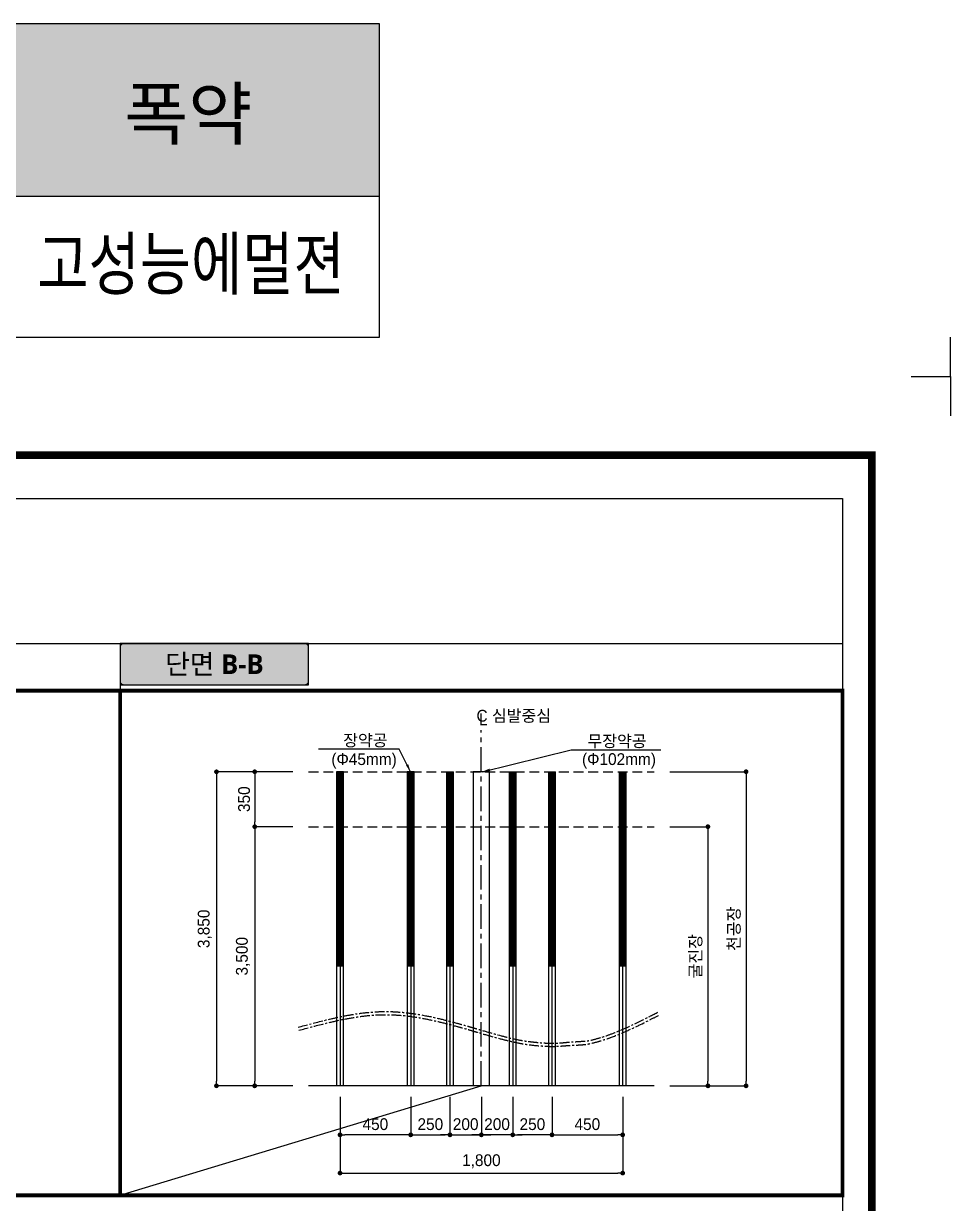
# Model space of a CAD drawing. Extents: x -689 to 317106, y 182884 to 219577.
# Drawn here: x 95046 to 106852, y 202056 to 217080 of the extents above; entities that cross this region are included whole.
import ezdxf
from ezdxf.enums import TextEntityAlignment as Align

# ---------------------------------------------------------------- set-up
doc = ezdxf.new("R2010")
doc.units = 0
doc.header["$LTSCALE"] = 500
doc.header["$MEASUREMENT"] = 0
doc.linetypes.add('A-CENTR01', pattern=[2, 1.25, -0.25, 0.25, -0.25])
doc.linetypes.add('HIDDEN', pattern=[0.375, 0.25, -0.125])
doc.layers.get('DEFPOINTS').update_dxf_attribs({"color": 55})
doc.layers.add('0-21', color=21, linetype='Continuous', plot=False)
doc.layers.add('0-250line', color=250, linetype='Continuous', lineweight=9, true_color=0x333333)
doc.layers.add('0-251', color=7, linetype='Continuous', true_color=0x6e6e6e)
for name, color, linetype in [('0-255', 52, 'Continuous'), ('CS-CNTL', 1, 'A-CENTR01'), ('CS-LEAL', 1, 'Continuous'), ('CS-TABL-TEX1', 3, 'Continuous'), ('CS-TABL-TEX3', 7, 'Continuous'), ('CS-TEXT', 7, 'Continuous'), ('CX-BORD-LIN1', 7, 'Continuous'), ('CX-ICON-HA-253', 253, 'Continuous'), ('CX-MISC', 7, 'Continuous'), ('CZ-TABL-LIN1', 4, 'Continuous'), ('CZ-TEX0', 7, 'Continuous'), ('CZ-TEX1', 7, 'Continuous'), ('CZ-TEX2', 7, 'Continuous'), ('CZ-TEX3', 7, 'Continuous'), ('HOLE-EXEC', 3, 'Continuous'), ('TU-BLOCK-EXP', 1, 'Continuous'), ('TU-CNTL', 1, 'A-CENTR01'), ('치수선', 242, 'Continuous')]:
    doc.layers.add(name, color=color, linetype=linetype)
doc.styles.get("Standard").update_dxf_attribs({"font": ''})
doc.styles.add('STYLE1', font='')
doc.styles.add('TB_BTXT', font='')
doc.styles.add('TB_TEXT', font='')
doc.styles.add('굴림체', font='')
doc.styles.add('돋움', font='')
doc.styles.add('돋움체', font='')
doc.styles.add('맑은고딕(굵게)', font='malgunbd.ttf')
doc.styles.get('Standard').set_extended_font_data('Dotum')
doc.styles.get('STYLE1').set_extended_font_data('Dotum')
doc.styles.get('TB_BTXT').set_extended_font_data('Dotum')
doc.styles.get('TB_TEXT').set_extended_font_data('Dotum')
doc.styles.get('굴림체').set_extended_font_data('Dotum')
doc.styles.get('돋움').set_extended_font_data('Dotum')
doc.styles.get('돋움체').set_extended_font_data('Dotum')
doc.linetypes.add('CFZ008', pattern='A,0.9,-0.2,[106,KHCLINE.shx,S=0.00606,R=180,X=0,Y=0],0.9', length=2)
doc.dimstyles.new('D_50', dxfattribs={"dimscale": 50, "dimtxt": 3, "dimasz": 1.2, "dimexe": 0, "dimexo": 0, "dimgap": 1.2, "dimtad": 1, "dimdec": 0, "dimrnd": 0.0005, "dimdsep": 46, "dimlunit": 6, "dimtxsty": '돋움체', "dimblk": 'DOT', "dimcen": 0.09, "dimclrd": 1, "dimclre": 1, "dimclrt": 1, "dimaunit": 1, "dimadec": 0, "dimazin": 0, "dimtfac": 1, "dimtdec": 0, "dimtix": 1, "dimtmove": 2, "dimatfit": 0, "dimfxl": 1, "dimtvp": 2, "dimtolj": 1, "dimtzin": 0, "dimlwd": -1, "dimlwe": -1, "dimarcsym": 0})
doc.dimstyles.new('DIM01', dxfattribs={"dimscale": 50, "dimtxt": 3, "dimasz": 1, "dimexe": 1, "dimexo": 0, "dimgap": 1, "dimtad": 1, "dimdec": 0, "dimzin": 0, "dimdsep": 46, "dimlunit": 6, "dimtxsty": '돋움', "dimblk": 'CZDIMA3', "dimcen": 2, "dimclrd": 256, "dimclre": 256, "dimclrt": 3, "dimadec": 4, "dimazin": 0, "dimtfac": 1, "dimtdec": 0, "dimtix": 1, "dimtmove": 2, "dimatfit": 3, "dimfxl": 1, "dimtolj": 1, "dimtzin": 0, "dimarcsym": 0})

# ---------------------------------------------------------------- blocks, each defined once
blk = doc.blocks.new('_Dot')
at = {"color": 0, "linetype": 'ByBlock', "lineweight": -2}
blk.add_line((-0.5, 0), (-1, 0), dxfattribs=at)
at = {"color": 0, "linetype": 'ByBlock', "const_width": 0.5}
blk.add_lwpolyline([(-0.25, 0, 1), (0.25, 0, 1)], format="xyb", close=True, dxfattribs=at)
blk = doc.blocks.new('*D358')
at = {"layer": 'DEFPOINTS', "color": 0, "ltscale": 10, "transparency": 16777216}
for p in [(97990, 207552), (97503, 203553), (97990, 203553, 0)]:
    blk.add_point(p, dxfattribs=at)
at = {"layer": '치수선', "color": 1, "ltscale": 10, "transparency": 16777216}
for p, q in [((97990, 207552), (97503, 207552)), ((97503, 207492), (97503, 203613)), ((97990, 203553), (97503, 203553))]:
    blk.add_line(p, q, dxfattribs=at)
at = {"layer": '치수선', "color": 1, "ltscale": 10, "transparency": 16777216, "xscale": 60, "yscale": 60, "zscale": 60}
for p, rotation in [((97503, 207552), 90), ((97503, 203553), 270)]:
    blk.add_blockref('_Dot', p, dxfattribs=dict(at, rotation=rotation))
at = {"layer": '치수선', "color": 1, "ltscale": 10, "transparency": 16777216, "insert": (97354, 205552), "char_height": 150, "attachment_point": 5, "rotation": 90, "style": '돋움체'}
blk.add_mtext('\\A1;3,850', dxfattribs=at)
blk = doc.blocks.new('*D359')
at = {"layer": 'DEFPOINTS', "color": 0, "ltscale": 10, "transparency": 16777216}
for p in [(98477, 206853), (97990, 203553), (98477, 203553, 0)]:
    blk.add_point(p, dxfattribs=at)
at = {"layer": '치수선', "color": 1, "ltscale": 10, "transparency": 16777216}
for p, q in [((98477, 206853), (97990, 206853)), ((97990, 206793), (97990, 203613)), ((98477, 203553), (97990, 203553))]:
    blk.add_line(p, q, dxfattribs=at)
at = {"layer": '치수선', "color": 1, "ltscale": 10, "transparency": 16777216, "xscale": 60, "yscale": 60, "zscale": 60}
for p, rotation in [((97990, 206853), 90), ((97990, 203553), 270)]:
    blk.add_blockref('_Dot', p, dxfattribs=dict(at, rotation=rotation))
at = {"layer": '치수선', "color": 1, "ltscale": 10, "transparency": 16777216, "insert": (97840, 205203), "char_height": 150, "attachment_point": 5, "rotation": 90, "style": '돋움체'}
blk.add_mtext('\\A1;3,500', dxfattribs=at)
blk = doc.blocks.new('*D360')
at = {"layer": 'DEFPOINTS', "color": 0, "ltscale": 10, "transparency": 16777216}
for p in [(98477, 207553), (97990, 206853), (98477, 206853)]:
    blk.add_point(p, dxfattribs=at)
at = {"layer": '치수선', "color": 1, "ltscale": 10, "transparency": 16777216}
for p, q in [((98477, 207553), (97990, 207553)), ((97990, 207493), (97990, 206913)), ((98477, 206853), (97990, 206853))]:
    blk.add_line(p, q, dxfattribs=at)
at = {"layer": '치수선', "color": 1, "ltscale": 10, "transparency": 16777216, "xscale": 60, "yscale": 60, "zscale": 60}
for p, rotation in [((97990, 207553), 90), ((97990, 206853), 270)]:
    blk.add_blockref('_Dot', p, dxfattribs=dict(at, rotation=rotation))
at = {"layer": '치수선', "color": 1, "ltscale": 10, "transparency": 16777216, "insert": (97855, 207203), "char_height": 150, "attachment_point": 5, "rotation": 90, "style": '돋움체'}
blk.add_mtext('\\A1;350', dxfattribs=at)
blk = doc.blocks.new('*D361')
at = {"layer": 'DEFPOINTS', "color": 0, "ltscale": 10, "transparency": 16777216}
for p in [(99077, 202929), (102677, 202929), (102677, 202442)]:
    blk.add_point(p, dxfattribs=at)
at = {"layer": '치수선', "color": 1, "ltscale": 10, "transparency": 16777216}
for p, q in [((99077, 202929), (99077, 202442)), ((102677, 202929), (102677, 202442)), ((99137, 202442), (102617, 202442))]:
    blk.add_line(p, q, dxfattribs=at)
at = {"layer": '치수선', "color": 1, "ltscale": 10, "transparency": 16777216, "xscale": 60, "yscale": 60, "zscale": 60, "rotation": 180}
blk.add_blockref('_Dot', (99077, 202442), dxfattribs=at)
at = {"layer": '치수선', "color": 1, "ltscale": 10, "transparency": 16777216, "xscale": 60, "yscale": 60, "zscale": 60}
blk.add_blockref('_Dot', (102677, 202442), dxfattribs=at)
at = {"layer": '치수선', "color": 1, "ltscale": 10, "transparency": 16777216, "insert": (100877, 202592), "char_height": 150, "attachment_point": 5, "style": '돋움체'}
blk.add_mtext('\\A1;1,800', dxfattribs=at)
blk = doc.blocks.new('*D362')
at = {"layer": 'DEFPOINTS', "color": 0, "ltscale": 10, "transparency": 16777216}
for p in [(99977, 203415), (100477, 203415), (100477, 202929)]:
    blk.add_point(p, dxfattribs=at)
at = {"layer": '치수선', "color": 1, "ltscale": 10, "transparency": 16777216}
for p, q in [((99977, 203415), (99977, 202929)), ((100477, 203415), (100477, 202929)), ((100037, 202929), (100417, 202929))]:
    blk.add_line(p, q, dxfattribs=at)
at = {"layer": '치수선', "color": 1, "ltscale": 10, "transparency": 16777216, "xscale": 60, "yscale": 60, "zscale": 60, "rotation": 180}
blk.add_blockref('_Dot', (99977, 202929), dxfattribs=at)
at = {"layer": '치수선', "color": 1, "ltscale": 10, "transparency": 16777216, "xscale": 60, "yscale": 60, "zscale": 60}
blk.add_blockref('_Dot', (100477, 202929), dxfattribs=at)
at = {"layer": '치수선', "color": 1, "ltscale": 10, "transparency": 16777216, "insert": (100227, 203064), "char_height": 150, "attachment_point": 5, "style": '돋움체'}
blk.add_mtext('\\A1;250', dxfattribs=at)
blk = doc.blocks.new('*D363')
at = {"layer": 'DEFPOINTS', "color": 0, "ltscale": 10, "transparency": 16777216}
for p in [(99077, 203415), (99977, 203415), (99077, 202929)]:
    blk.add_point(p, dxfattribs=at)
at = {"layer": '치수선', "color": 1, "ltscale": 10, "transparency": 16777216}
for p, q in [((99077, 203415), (99077, 202929)), ((99977, 203415), (99977, 202929)), ((99917, 202929), (99137, 202929))]:
    blk.add_line(p, q, dxfattribs=at)
at = {"layer": '치수선', "color": 1, "ltscale": 10, "transparency": 16777216, "xscale": 60, "yscale": 60, "zscale": 60, "rotation": 180.0000000000296}
blk.add_blockref('_Dot', (99077, 202929), dxfattribs=at)
at = {"layer": '치수선', "color": 1, "ltscale": 10, "transparency": 16777216, "xscale": 60, "yscale": 60, "zscale": 60}
blk.add_blockref('_Dot', (99977, 202929), dxfattribs=at)
at = {"layer": '치수선', "color": 1, "ltscale": 10, "transparency": 16777216, "insert": (99527, 203064), "char_height": 150, "attachment_point": 5, "style": '돋움체'}
blk.add_mtext('\\A1;450', dxfattribs=at)
blk = doc.blocks.new('*D364')
at = {"layer": 'DEFPOINTS', "color": 0, "ltscale": 10, "transparency": 16777216}
for p in [(101777, 203415), (102677, 203415), (102677, 202929)]:
    blk.add_point(p, dxfattribs=at)
at = {"layer": '치수선', "color": 1, "ltscale": 10, "transparency": 16777216}
for p, q in [((101777, 203415), (101777, 202929)), ((102677, 203415), (102677, 202929)), ((101837, 202929), (102617, 202929))]:
    blk.add_line(p, q, dxfattribs=at)
at = {"layer": '치수선', "color": 1, "ltscale": 10, "transparency": 16777216, "xscale": 60, "yscale": 60, "zscale": 60, "rotation": 180}
blk.add_blockref('_Dot', (101777, 202929), dxfattribs=at)
at = {"layer": '치수선', "color": 1, "ltscale": 10, "transparency": 16777216, "xscale": 60, "yscale": 60, "zscale": 60}
blk.add_blockref('_Dot', (102677, 202929), dxfattribs=at)
at = {"layer": '치수선', "color": 1, "ltscale": 10, "transparency": 16777216, "insert": (102227, 203064), "char_height": 150, "attachment_point": 5, "style": '돋움체'}
blk.add_mtext('\\A1;450', dxfattribs=at)
blk = doc.blocks.new('*D365')
at = {"layer": 'DEFPOINTS', "color": 0, "ltscale": 10, "transparency": 16777216}
for p in [(100477, 203415), (100877, 203415), (100877, 202929)]:
    blk.add_point(p, dxfattribs=at)
at = {"layer": '치수선', "color": 1, "ltscale": 10, "transparency": 16777216}
for p, q in [((100477, 203415), (100477, 202929)), ((100877, 203415), (100877, 202929)), ((100417, 202929), (100357, 202929)), ((100477, 202929), (100877, 202929)), ((100937, 202929), (100997, 202929))]:
    blk.add_line(p, q, dxfattribs=at)
at = {"layer": '치수선', "color": 1, "ltscale": 10, "transparency": 16777216, "xscale": 60, "yscale": 60, "zscale": 60}
blk.add_blockref('_Dot', (100477, 202929), dxfattribs=at)
at = {"layer": '치수선', "color": 1, "ltscale": 10, "transparency": 16777216, "xscale": 60, "yscale": 60, "zscale": 60, "rotation": 180}
blk.add_blockref('_Dot', (100877, 202929), dxfattribs=at)
at = {"layer": '치수선', "color": 1, "ltscale": 10, "transparency": 16777216, "insert": (100677, 203064), "char_height": 150, "attachment_point": 5, "style": '돋움체'}
blk.add_mtext('\\A1;200', dxfattribs=at)
blk = doc.blocks.new('*D366')
at = {"layer": 'DEFPOINTS', "color": 0, "ltscale": 10, "transparency": 16777216}
for p in [(101277, 203415), (101777, 203415), (101277, 202929)]:
    blk.add_point(p, dxfattribs=at)
at = {"layer": '치수선', "color": 1, "ltscale": 10, "transparency": 16777216}
for p, q in [((101277, 203415), (101277, 202929)), ((101777, 203415), (101777, 202929)), ((101717, 202929), (101337, 202929))]:
    blk.add_line(p, q, dxfattribs=at)
at = {"layer": '치수선', "color": 1, "ltscale": 10, "transparency": 16777216, "xscale": 60, "yscale": 60, "zscale": 60, "rotation": 180.0000000000533}
blk.add_blockref('_Dot', (101277, 202929), dxfattribs=at)
at = {"layer": '치수선', "color": 1, "ltscale": 10, "transparency": 16777216, "xscale": 60, "yscale": 60, "zscale": 60}
blk.add_blockref('_Dot', (101777, 202929), dxfattribs=at)
at = {"layer": '치수선', "color": 1, "ltscale": 10, "transparency": 16777216, "insert": (101527, 203064), "char_height": 150, "attachment_point": 5, "style": '돋움체'}
blk.add_mtext('\\A1;250', dxfattribs=at)
blk = doc.blocks.new('*D367')
at = {"layer": 'DEFPOINTS', "color": 0, "ltscale": 10, "transparency": 16777216}
for p in [(100877, 203415), (101277, 203415), (100877, 202929)]:
    blk.add_point(p, dxfattribs=at)
at = {"layer": '치수선', "color": 1, "ltscale": 10, "transparency": 16777216}
for p, q in [((100877, 203415), (100877, 202929)), ((101277, 203415), (101277, 202929)), ((100817, 202929), (100757, 202929)), ((101277, 202929), (100877, 202929)), ((101337, 202929), (101397, 202929))]:
    blk.add_line(p, q, dxfattribs=at)
at = {"layer": '치수선', "color": 1, "ltscale": 10, "transparency": 16777216, "xscale": 60, "yscale": 60, "zscale": 60}
blk.add_blockref('_Dot', (100877, 202929), dxfattribs=at)
at = {"layer": '치수선', "color": 1, "ltscale": 10, "transparency": 16777216, "xscale": 60, "yscale": 60, "zscale": 60, "rotation": 180.0000000000666}
blk.add_blockref('_Dot', (101277, 202929), dxfattribs=at)
at = {"layer": '치수선', "color": 1, "ltscale": 10, "transparency": 16777216, "insert": (101077, 203064), "char_height": 150, "attachment_point": 5, "style": '돋움체'}
blk.add_mtext('\\A1;200', dxfattribs=at)
blk = doc.blocks.new('*D368')
at = {"layer": 'DEFPOINTS', "color": 0, "ltscale": 10, "transparency": 16777216}
for p in [(103277, 207553, 0), (103277, 203553, 0), (104249, 203553)]:
    blk.add_point(p, dxfattribs=at)
at = {"layer": '치수선', "color": 1, "ltscale": 10, "transparency": 16777216}
for p, q in [((103277, 207553), (104249, 207553)), ((104249, 207493), (104249, 203613)), ((103277, 203553), (104249, 203553))]:
    blk.add_line(p, q, dxfattribs=at)
at = {"layer": '치수선', "color": 1, "ltscale": 10, "transparency": 16777216, "xscale": 60, "yscale": 60, "zscale": 60}
for p, rotation in [((104249, 207553), 90), ((104249, 203553), 270)]:
    blk.add_blockref('_Dot', p, dxfattribs=dict(at, rotation=rotation))
at = {"layer": '치수선', "color": 1, "ltscale": 10, "transparency": 16777216, "insert": (104100, 205553), "char_height": 150, "attachment_point": 5, "rotation": 90, "style": '돋움체'}
blk.add_mtext('\\A1;천공장', dxfattribs=at)
blk = doc.blocks.new('*D369')
at = {"layer": 'DEFPOINTS', "color": 0, "ltscale": 10, "transparency": 16777216}
for p in [(103277, 206853, 0), (103277, 203553, 0), (103763, 203553)]:
    blk.add_point(p, dxfattribs=at)
at = {"layer": '치수선', "color": 1, "ltscale": 10, "transparency": 16777216}
for p, q in [((103277, 206853), (103763, 206853)), ((103763, 206793), (103763, 203613)), ((103277, 203553), (103763, 203553))]:
    blk.add_line(p, q, dxfattribs=at)
at = {"layer": '치수선', "color": 1, "ltscale": 10, "transparency": 16777216, "xscale": 60, "yscale": 60, "zscale": 60}
for p, rotation in [((103763, 206853), 90), ((103763, 203553), 270)]:
    blk.add_blockref('_Dot', p, dxfattribs=dict(at, rotation=rotation))
at = {"layer": '치수선', "color": 1, "ltscale": 10, "transparency": 16777216, "insert": (103612, 205203), "char_height": 150, "attachment_point": 5, "rotation": 90, "style": '돋움체'}
blk.add_mtext('\\A1;굴진장', dxfattribs=at)
blk = doc.blocks.new('CZDIMA3')
at = {"color": 1}
for p, q in [((-1.5, 0), (1.5, 0)), ((0, -1.5), (0, 1.5))]:
    blk.add_line(p, q, dxfattribs=at)
at = {"color": 1, "const_width": 0.55}
blk.add_lwpolyline([(-0.275, 0, 1), (0.275, 0, 1)], format="xyb", close=True, dxfattribs=at)
blk = doc.blocks.new('CXBLKA1')
at = {"layer": 'CX-BORD-LIN1', "color": 7, "const_width": 2}
blk.add_lwpolyline([(821, 20), (25, 20), (25, 574), (821, 574)], close=True, dxfattribs=at)
at = {"layer": 'CX-MISC', "color": 7}
blk.add_lwpolyline([(831, 594), (841, 594), (841, 594), (841, 594), (841, 594), (841, 594), (841, 584)], dxfattribs=at)
at = {"layer": 'CZ-TEX0', "color": 7, "style": 'TB_BTXT'}
blk.add_attdef('UD_TITLE', text='', height=10, dxfattribs=at).set_placement((423, 553), align=Align.MIDDLE_CENTER)
at = {"layer": 'CZ-TEX1', "color": 7, "style": 'TB_BTXT'}
blk.add_attdef('PI_CNAME', text='', height=5, dxfattribs=at).set_placement((40, 552), align=Align.BOTTOM_LEFT)
blk.add_attdef('UD_SUBTITLE', text='', height=7, dxfattribs=at).set_placement((423, 538), align=Align.MIDDLE_CENTER)
at = {"layer": 'CZ-TEX2', "color": 7}
for tag, height, style, p in [('UD_CDNAME', 4, 'TB_BTXT', (42, 544)), ('DA_STDNAME', 3, 'TB_TEXT', (783.49, 13.5))]:
    blk.add_attdef(tag, text='', height=height, dxfattribs=dict(at, style=style)).set_placement(p, align=Align.BOTTOM_LEFT)
at = {"layer": 'CZ-TEX2', "color": 7, "style": 'TB_TEXT'}
for tag, height, p in [('DC_RDATE4', 3.5, (353, 52.5)), ('DC_RAPP4', 3.5, (501.56, 52.5)), ('DC_RCHK4', 3.5, (542.36, 52.5)), ('DC_RDGN4', 3.5, (582.36, 52.5)), ('PI_TITLE', 4.5, (243, 50)), ('DC_RNUM4', 3, (320, 52)), ('UD_CDIST', 4.5, (676, 50)), ('FI_NAME', 4.5, (780, 51)), ('DC_RNUM3', 3, (320, 45)), ('DC_RDATE3', 3.5, (353, 45.4)), ('DC_RAPP3', 3.5, (501.56, 45.4)), ('DC_RCHK3', 3.5, (542.36, 45.4)), ('DC_RDGN3', 3.5, (582.36, 45.4)), ('DI_TITLE', 4.5, (780, 44)), ('PI_CDNAME', 4.5, (243, 38)), ('DC_RNUM2', 3, (320, 38)), ('DC_RDATE2', 3.5, (353, 38.5)), ('DC_RAPP2', 3.5, (501.56, 38.5)), ('DC_RCHK2', 3.5, (542.36, 38.5)), ('DC_RDGN2', 3.5, (582.36, 38.5)), ('DA_HSCALE', 4.5, (658.5, 38)), ('DA_VSCALE', 4.5, (693, 38)), ('DI_SUBTITLE', 3.5, (780, 37)), ('DC_RDATE1', 3.5, (353, 31.5)), ('DC_RAPP1', 3.5, (501.56, 31.5)), ('DC_RCHK1', 3.5, (542.36, 31.5)), ('DC_RDGN1', 3.5, (582.36, 31.5)), ('DC_RNUM1', 3, (320, 31)), ('PA_CCLASS', 4.5, (204, 26.5)), ('PI_STAGE', 4.5, (283, 26.5)), ('DI_DRWNO', 4.5, (676, 26.5)), ('DA_PAGENO', 4.5, (780, 26.5))]:
    blk.add_attdef(tag, text='', height=height, dxfattribs=at).set_placement(p, align=Align.MIDDLE_CENTER)
for tag, p in [('DC_RDES4', (377, 52.5)), ('DC_RDES3', (377, 45.4)), ('DC_RDES2', (377, 38.5)), ('DC_RDES1', (377.03, 31.5))]:
    blk.add_attdef(tag, text='', height=3.5, dxfattribs=at).set_placement(p, align=Align.MIDDLE_LEFT)
at = {"layer": 'CZ-TEX3', "color": 7, "style": 'TB_TEXT', "flags": 1}
for tag, p in [('PI_CCODE', (31, 16)), ('PA_DSDATE', (47, 16)), ('PA_CSDATE', (81, 16)), ('PA_CEDATE', (98, 16)), ('PA_CFDATE', (114, 16)), ('EI_PERSON', (158, 16)), ('CI_CATEG', (189, 16)), ('CI_ROLE', (204, 16)), ('CI_ONAME', (216, 16)), ('CI_ADDR', (232, 16)), ('CI_TEL', (246, 16)), ('CI_FAX', (257, 16)), ('CI_HPADDR', (270, 16)), ('CI_CODE', (287, 16)), ('CI_DEPT', (300, 16)), ('CI_PERSON', (312, 16)), ('CI_EMAIL', (329, 16)), ('CI_PROLE', (342, 16)), ('DI_MANCODE', (357, 16)), ('DI_CATEG', (377, 16)), ('DI_PCLASS', (407, 16)), ('DI_MMCLASS', (424, 16)), ('DI_MSCLASS', (443, 16)), ('DI_ECLASS', (462, 16)), ('DC_ONAME', (493, 16)), ('DC_NNAME', (510, 16)), ('FI_CODE', (529, 16)), ('FI_CLASS', (545, 16)), ('FI_ICODE1', (563, 16)), ('FI_ICODE2', (581, 16)), ('PI_ID', (24, 16)), ('PA_DEDATE', (64, 16)), ('EI_ENAME', (132, 16)), ('EI_DEPT', (146, 16)), ('EI_EMAIL', (174, 16)), ('DI_LDATE', (392, 16)), ('DI_FNAME', (478, 16)), ('------------', (597, 16))]:
    blk.add_attdef(tag, p, '', height=2, dxfattribs=at)

msp = doc.modelspace()

# ---------------------------------------------------------------- hatches: boundary and pattern name
at = {"layer": '0-250line'}
h = msp.add_hatch(color=256, dxfattribs=at)
edge = h.paths.add_edge_path()
edge.add_line((98676.58188, 208922.76852), (98676.58188, 209135.3556))
edge.add_arc((98627.63049, 209135.35559), 48.95139, 0.000000429, 90.000000429)
edge.add_line((98627.63049, 209184.30698), (96325.53327, 209184.30698))
edge.add_arc((96325.53327, 209135.3556), 48.95139, 89.999999937, 179.999999937)
edge.add_line((96276.58188, 209135.3556), (96276.58188, 208710.18145))
edge.add_arc((96325.53327, 208710.18145), 48.95139, 179.999999879, 269.999999879)
edge.add_line((96325.53327, 208661.23006), (98627.63049, 208661.23006))
edge.add_arc((98627.63049, 208710.18145), 48.95139, 269.999999755, 359.999999755)
edge.add_line((98676.58188, 208710.18145), (98676.58188, 208922.76852))

# ---------------------------------------------------------------- linework, layer by layer
msp.add_lwpolyline([(106350.22943, 212584.30698), (106851.58188, 212584.30698), (106851.58188, 213086.07837)])
at = {"layer": '0-21'}
msp.add_lwpolyline([(98676.58188, 209184.30698), (96276.58188, 209184.30698), (96276.58188, 208661.23006), (98676.58188, 208661.23006), (98676.58188, 209184.30698)], close=True, dxfattribs=at)
at = {"layer": '0-250line', "lineweight": 0}
msp.add_lwpolyline([(98676.58188, 208922.76852), (98676.58188, 209135.3556, 0.4142135624), (98627.63049, 209184.30698), (96325.53327, 209184.30698, 0.4142135624), (96276.58188, 209135.3556), (96276.58188, 208710.18145, 0.4142135624), (96325.53327, 208661.23006), (98627.63049, 208661.23006, 0.4142135624), (98676.58188, 208710.18145)], format="xyb", close=True, dxfattribs=at)
at = {"layer": '0-251', "const_width": 50}
for points in [[(87076.58188, 208584.30698), (96276.58188, 208584.30698), (96276.58188, 202159.87073), (87076.58188, 202159.87073)], [(96276.58188, 208584.30698), (105476.58188, 208584.30698), (105476.58188, 202159.87073), (96276.58188, 202159.87073)]]:
    msp.add_lwpolyline(points, close=True, dxfattribs=at)
at = {"layer": 'CS-CNTL', "linetype": 'A-CENTR01', "ltscale": 0.5}
msp.add_line((100876.52188, 203552.51802), (100876.52188, 208084.14719), dxfattribs=at)
at = {"layer": 'CX-ICON-HA-253'}
msp.add_solid([(66051.58188, 217079.83562), (99573.45621, 217079.83562), (66051.58188, 214882.81653), (99573.45621, 214882.81653)], dxfattribs=at)
at = {"layer": 'CZ-TABL-LIN1'}
msp.add_line((66051.58188, 214882.81653), (99573.45621, 214882.81653), dxfattribs=at)
msp.add_lwpolyline([(99573.45621, 213084.30698), (66051.58188, 213084.30698), (66051.58188, 217079.83562), (99573.45621, 217079.83562), (99573.45621, 213084.30698)], dxfattribs=at)
at = {"layer": 'DEFPOINTS'}
for p, q in [((96276.58188, 209184.30698), (96276.58188, 202159.87073)), ((87076.58188, 208584.30698), (105476.58188, 208584.30698)), ((96276.58188, 202159.87073), (100876.58188, 203552.51802))]:
    msp.add_line(p, q, dxfattribs=at)
for points in [[(67426.58188, 211034.30698), (105476.58188, 211034.30698), (105476.58188, 186134.30698), (67426.58188, 186134.30698)], [(87076.58188, 209184.30698), (105476.58188, 209184.30698), (105476.58188, 202159.87073), (87076.58188, 202159.87073)]]:
    msp.add_lwpolyline(points, close=True, dxfattribs=at)
at = {"layer": 'HOLE-EXEC', "linetype": 'CFZ008', "ltscale": 0.2}
for p, q in [((99031.64189, 207552.51802), (99031.64189, 203552.51802)), ((99121.64189, 207552.51802), (99031.64189, 207552.51802)), ((99121.64189, 203552.51802), (99121.64189, 207552.51802)), ((99931.64189, 207552.51802), (99931.64189, 203552.51802)), ((100021.64189, 207552.51802), (99931.64189, 207552.51802)), ((100021.64189, 203552.51802), (100021.64189, 207552.51802)), ((100431.64189, 207552.51802), (100431.64189, 203552.51802)), ((100431.64189, 207552.51802), (100521.64189, 207552.51802)), ((100521.64189, 203552.51802), (100521.64189, 207552.51802)), ((101231.64189, 207552.51802), (101231.64189, 203552.51802)), ((101231.64189, 207552.51802), (101321.64189, 207552.51802)), ((101321.64189, 203552.51802), (101321.64189, 207552.51802)), ((101731.64189, 207552.51802), (101731.64189, 203552.51802)), ((101731.64189, 207552.51802), (101821.64189, 207552.51802)), ((101821.64189, 203552.51802), (101821.64189, 207552.51802)), ((102631.64189, 207552.51802), (102631.64189, 203552.51802)), ((102631.64189, 207552.51802), (102721.64189, 207552.51802)), ((102721.64189, 203552.51802), (102721.64189, 207552.51802))]:
    msp.add_line(p, q, dxfattribs=at)
at = {"layer": 'HOLE-EXEC', "color": 7, "linetype": 'CFZ008', "ltscale": 0.2}
for p, q in [((100978.52188, 207552.51802), (100774.52188, 207552.51802)), ((100774.64189, 207552.51802), (100774.64189, 203552.51802)), ((100978.64189, 203552.51802), (100978.64189, 207552.51802))]:
    msp.add_line(p, q, dxfattribs=at)
at = {"layer": 'HOLE-EXEC', "linetype": 'CFZ008', "ltscale": 0.5}
for p, q in [((103076.52188, 203552.51802), (98676.64189, 203552.51802)), ((103276.64189, 203552.51802), (103276.52188, 203552.51802))]:
    msp.add_line(p, q, dxfattribs=at)
at = {"layer": 'TU-BLOCK-EXP', "color": 251}
for p, q in [((99076.64189, 205072.51802), (99076.64189, 203552.51802)), ((99976.64189, 205072.51802), (99976.64189, 203552.51802)), ((100476.64189, 205072.51802), (100476.64189, 203552.51802)), ((101276.64189, 205072.51802), (101276.64189, 203552.51802)), ((101776.64189, 205072.51802), (101776.64189, 203552.51802)), ((102676.64189, 205072.51802), (102676.64189, 203552.51802))]:
    msp.add_line(p, q, dxfattribs=at)
at = {"layer": 'TU-BLOCK-EXP', "color": 251, "const_width": 90}
for points in [[(99076.64189, 207552.51802), (99076.64189, 205072.51802)], [(99976.64189, 207552.51802), (99976.64189, 205072.51802)], [(100476.64189, 207552.51802), (100476.64189, 205072.51802)], [(101276.64189, 207552.51802), (101276.64189, 205072.51802)], [(101776.64189, 207552.51802), (101776.64189, 205072.51802)], [(102676.64189, 207552.51802), (102676.64189, 205072.51802)]]:
    msp.add_lwpolyline(points, dxfattribs=at)
at = {"layer": 'TU-CNTL', "ltscale": 0.2}
for points, knots in [([(98541.37249, 204298.43773), (98653.90071, 204328.7958), (98766.57536, 204359.19502), (98992.1883, 204414.46632), (99105.12526, 204439.33688), (99257.90926, 204465.38873), (99297.64472, 204471.47124), (99416.89501, 204487.27519), (99496.45507, 204494.55395), (99597.9507, 204498.41562), (99619.83816, 204498.92637), (99663.62235, 204499.2644), (99685.50732, 204499.09085), (99729.26094, 204498.08703), (99751.12997, 204497.25843), (99816.71567, 204493.84697), (99860.41114, 204490.33842), (99991.43015, 204476.54567), (100078.68756, 204462.99354), (100297.79997, 204420.90698), (100429.61975, 204388.25353), (100602.74287, 204340.99402), (100643.9023, 204329.4342), (100716.99192, 204308.54532), (100748.91213, 204299.29831), (100812.76967, 204280.68013), (100844.70261, 204271.31676), (100940.48305, 204243.36908), (101004.31233, 204224.92793), (101173.5137, 204178.61373), (101278.69247, 204152.48753), (101418.58622, 204126.06064), (101453.94936, 204120.10034), (101596.79486, 204104.84857), (101666.91273, 204098.19028), (101763.15296, 204095.3741), (101789.72605, 204095.27181), (101839.38735, 204096.4672), (101862.49087, 204097.59098), (101908.58156, 204101.05422), (101931.57955, 204103.39084), (102000.46128, 204112.10792), (102209.17289, 204120.19543), (102300.46388, 204140.33758), (102345.98474, 204152.39154), (102485.45666, 204194.58814), (102579.08298, 204230.28316), (102765.89029, 204310.82678), (102859.0713, 204355.67246), (103013.94995, 204433.34039), (103075.65792, 204465.10864), (103137.42714, 204496.90984)], [0, 0, 0, 0, 171.4252573287, 171.4252573287, 342.8505146573, 342.8505146573, 403.072829329, 403.072829329, 523.5174586724, 523.5174586724, 556.6261982715, 556.6261982715, 589.7349378706, 589.7349378706, 622.8436774697, 622.8436774697, 689.0611566679, 689.0611566679, 821.4961150643, 821.4961150643, 1021.7310522086, 1021.7310522086, 1084.1546969834, 1084.1546969834, 1132.5169011939, 1132.5169011939, 1180.8791054044, 1180.8791054044, 1277.6035138255, 1277.6035138255, 1437.7352409546, 1437.7352409546, 1492.082365329, 1492.082365329, 1600.776614078, 1600.776614078, 1642.4012750878, 1642.4012750878, 1678.8116803207, 1678.8116803207, 1715.2220855536, 1715.2220855536, 1788.0428960194, 1788.0428960194, 1860.8637064853, 1860.8637064853, 2011.6394138172, 2011.6394138172, 2162.4151211491, 2162.4151211491, 2262.2859786608, 2262.2859786608, 2262.2859786608, 2262.2859786608]), ([(98551.79127, 204259.81845), (98660.08853, 204289.03509), (98768.24915, 204318.21322), (99008.64776, 204377.5461), (99140.80124, 204406.42864), (99335.74293, 204436.81277), (99398.77829, 204444.73996), (99498.40082, 204453.48314), (99535.04045, 204455.8864), (99596.67662, 204458.39763), (99621.68769, 204458.99135), (99696.68297, 204459.40239), (99746.69252, 204457.84995), (99924.54317, 204446.60944), (100052.53712, 204428.02285), (100309.25098, 204377.09573), (100437.96709, 204344.7557), (100607.82764, 204298.04392), (100648.50184, 204286.55674), (100719.73124, 204266.11663), (100750.26051, 204257.2483), (100811.3975, 204239.40212), (100842.00231, 204230.43034), (100933.89771, 204203.63763), (100995.269, 204185.93914), (101163.02011, 204140.00178), (101269.47193, 204113.52363), (101481.90252, 204073.39012), (101624.9459, 204059.7328), (101757.40991, 204055.44896), (101784.44291, 204055.25014), (101834.34315, 204056.25554), (101857.22352, 204057.25259), (101917.03927, 204061.37124), (101953.86337, 204065.43561), (102190.14103, 204076.30039), (102226.65779, 204083.10047), (102335.78933, 204107.15102), (102407.98445, 204128.05052), (102551.48195, 204177.19255), (102622.7855, 204205.43539), (102806.36902, 204284.93833), (102918.15997, 204339.98236), (103071.68501, 204418.0732), (103113.72527, 204439.71726), (103155.73662, 204461.34634)], [0, 0, 0, 0, 164.9803672074, 164.9803672074, 367.2494709709, 367.2494709709, 464.0768059616, 464.0768059616, 520.4704049098, 520.4704049098, 559.0142551998, 559.0142551998, 636.1019557798, 636.1019557798, 833.0159776652, 833.0159776652, 1029.9299995505, 1029.9299995505, 1091.8248152163, 1091.8248152163, 1138.1699286684, 1138.1699286684, 1184.5150421205, 1184.5150421205, 1277.2052690247, 1277.2052690247, 1437.7222724959, 1437.7222724959, 1598.2392759672, 1598.2392759672, 1639.4723498006, 1639.4723498006, 1674.4841538636, 1674.4841538636, 1731.1593286181, 1731.1593286181, 1787.8345033726, 1787.8345033726, 1901.1848528815, 1901.1848528815, 2014.5352023905, 2014.5352023905, 2194.3604085938, 2194.3604085938, 2262.2859786608, 2262.2859786608, 2262.2859786608, 2262.2859786608])]:
    msp.add_open_spline(points, degree=3, knots=knots, dxfattribs=at)
at = {"layer": '치수선', "linetype": 'HIDDEN'}
for p, q in [((98676.64189, 207552.51802), (103076.52188, 207552.51802)), ((98676.64189, 206852.51802), (103076.52188, 206852.51802))]:
    msp.add_line(p, q, dxfattribs=at)

# ---------------------------------------------------------------- block references
at = {"xscale": 50, "yscale": 50, "zscale": 50}
msp.add_blockref('CXBLKA1', (64801.58188, 182884.30698), dxfattribs=at)

# ---------------------------------------------------------------- texts
at = {"layer": '0-255', "color": 7, "true_color": 0xffffff, "style": '맑은고딕(굵게)'}
msp.add_text('단면 B-B', height=250, rotation=359.97820732, dxfattribs=at).set_placement((97476.58188, 208922.76852), align=Align.MIDDLE_CENTER)
at = {"layer": 'CS-TABL-TEX1', "style": '굴림체'}
msp.add_text('폭약', height=650, dxfattribs=at).set_placement((97142.80236, 215938.09909), align=Align.MIDDLE)
at = {"layer": 'CS-TABL-TEX3', "style": '굴림체', "width": 0.8}
msp.add_text('고성능에멀젼', height=650, dxfattribs=at).set_placement((97178.99578, 214020.79045), align=Align.MIDDLE_CENTER)
at = {"layer": 'CS-TEXT'}
for s, p in [('C 심발중심', (100814.92145, 208190.56111, 0)), ('L', (100848.00347, 208144.39382, 0))]:
    msp.add_text(s, height=150, dxfattribs=at).set_placement(p)
at = {"layer": 'CZ-TEX2', "style": 'STYLE1'}
for s, p in [('장약공', (99399.55257, 207878.07418)), ('무장약공', (102605.50643, 207868.07418)), ('(Φ45mm)', (99382.77702, 207638.34643)), ('(Φ102mm)', (102630.10235, 207638.34643))]:
    msp.add_text(s, height=150, dxfattribs=at).set_placement(p, align=Align.CENTER)

# ---------------------------------------------------------------- dimensions: what is measured, and where the dimension line sits
at = {"layer": '치수선', "ltscale": 10}
for p1, p2, distance, text, picture, middle in [((97989.9413, 207552.41966, 0), (97989.9413, 203552.51802), -486.66869, '3,850', '*D358', (97353.72037, 205552.46884, 0)), ((98476.52188, 207552.51802), (98476.52188, 206852.51802), -486.66869, '350', '*D360', (97854.75142, 207202.51802)), ((103276.64189, 207552.51802), (103276.64189, 203552.51802), 972.66869, '천공장', '*D368', (104099.55481, 205552.51802, 0)), ((98476.52188, 206852.51802), (98476.52188, 203552.51802, 0), -486.66869, '3,500', '*D359', (97840.30095, 205202.51802)), ((103276.64189, 206852.51802), (103276.64189, 203552.51802, 0), 486.66869, '굴진장', '*D369', (103612.02835, 205202.51802, 0)), ((99976.64189, 203415.32267, 0), (99076.64189, 203415.32267, 0), 486.66869, '450', '*D363', (99526.64189, 203063.75574, 0)), ((99976.64189, 203415.32267, 0), (100476.64189, 203415.32267, 0), -486.66869, '250', '*D362', (100226.64189, 203063.75574, 0)), ((100476.64189, 203415.32267, 0), (100876.64189, 203415.32267, 0), -486.66869, '200', '*D365', (100676.64189, 203063.75574, 0)), ((101276.64189, 203415.32267, 0), (100876.64189, 203415.32267, 0), 486.66869, '200', '*D367', (101076.64189, 203063.75574, 0)), ((101776.64189, 203415.32267, 0), (101276.64189, 203415.32267, 0), 486.66869, '250', '*D366', (101526.64189, 203063.75574, 0)), ((101776.64189, 203415.32267, 0), (102676.64189, 203415.32267, 0), -486.66869, '450', '*D364', (102226.64189, 203063.75574, 0)), ((99076.64189, 202928.65398, 0), (102676.64189, 202928.65398, 0), -486.66869, '1,800', '*D361', (100876.64189, 202591.53752, 0))]:
    dim = msp.add_aligned_dim(p1=p1, p2=p2, distance=distance, text=text, dimstyle='D_50', dxfattribs=at)
    dim.commit()
    dim.dimension.update_dxf_attribs({"geometry": picture, "text_midpoint": middle})

# ---------------------------------------------------------------- leaders
at = {"layer": 'CS-LEAL'}
for points in [[(99975.25188, 207552.51802), (99830.76795, 207840.32258), (98803.79431, 207840.32258)], [(100886.89757, 207552.51802), (102021.3815, 207830.32258), (103164.72815, 207830.32258)]]:
    msp.add_leader(points, dimstyle='DIM01', override={"dimasz": 2}, dxfattribs=at)

doc.saveas('drawing.dxf')
